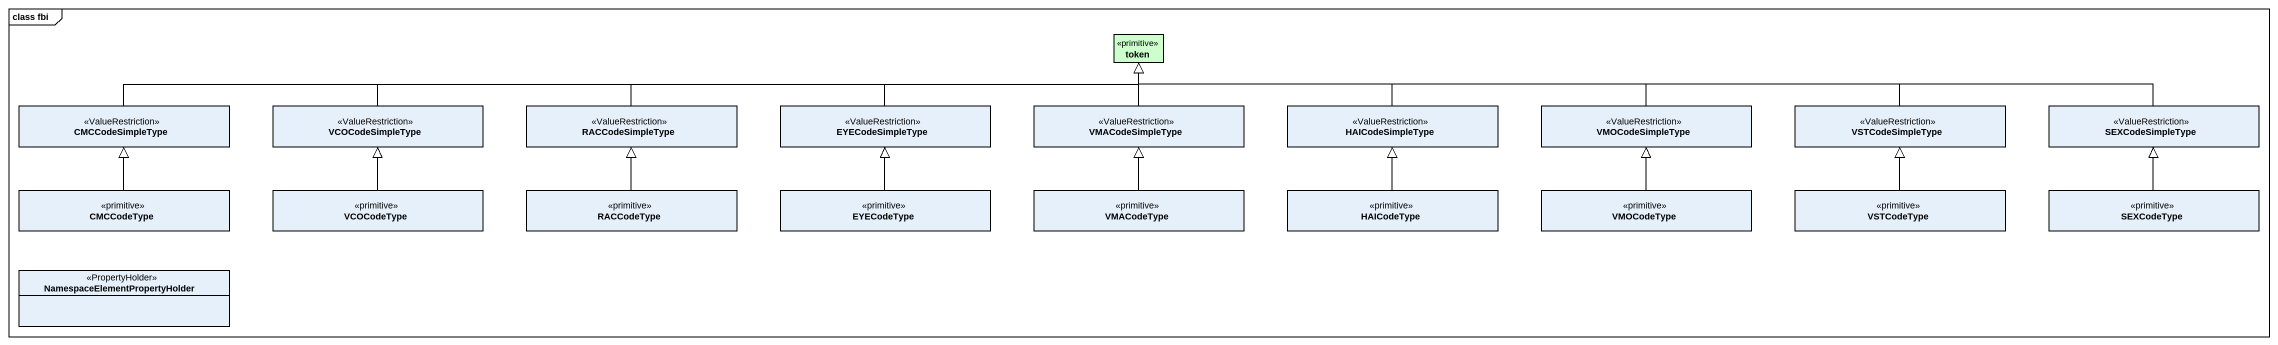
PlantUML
@startuml
mainframe class fbi
hide circle
hide empty members
class token <<primitive>> #CCFFCC
class CMCCodeSimpleType <<ValueRestriction>>
class VCOCodeSimpleType <<ValueRestriction>>
class RACCodeSimpleType <<ValueRestriction>>
class EYECodeSimpleType <<ValueRestriction>>
class VMACodeSimpleType <<ValueRestriction>>
class HAICodeSimpleType <<ValueRestriction>>
class VMOCodeSimpleType <<ValueRestriction>>
class VSTCodeSimpleType <<ValueRestriction>>
class SEXCodeSimpleType <<ValueRestriction>>
class CMCCodeType <<primitive>>
class VCOCodeType <<primitive>>
class RACCodeType <<primitive>>
class EYECodeType <<primitive>>
class VMACodeType <<primitive>>
class HAICodeType <<primitive>>
class VMOCodeType <<primitive>>
class VSTCodeType <<primitive>>
class SEXCodeType <<primitive>>
class "NamespaceElementPropertyHolder" as NamespaceElementPropertyHold <<PropertyHolder>>
CMCCodeSimpleType -right-|> token
VCOCodeSimpleType -right-|> token
RACCodeSimpleType -right-|> token
EYECodeSimpleType -right-|> token
VMACodeSimpleType -up-|> token
HAICodeSimpleType -left-|> token
VMOCodeSimpleType -left-|> token
VSTCodeSimpleType -left-|> token
SEXCodeSimpleType -left-|> token
CMCCodeType -up-|> CMCCodeSimpleType
VCOCodeType -up-|> VCOCodeSimpleType
RACCodeType -up-|> RACCodeSimpleType
EYECodeType -up-|> EYECodeSimpleType
VMACodeType -up-|> VMACodeSimpleType
HAICodeType -up-|> HAICodeSimpleType
VMOCodeType -up-|> VMOCodeSimpleType
VSTCodeType -up-|> VSTCodeSimpleType
SEXCodeType -up-|> SEXCodeSimpleType
@enduml
